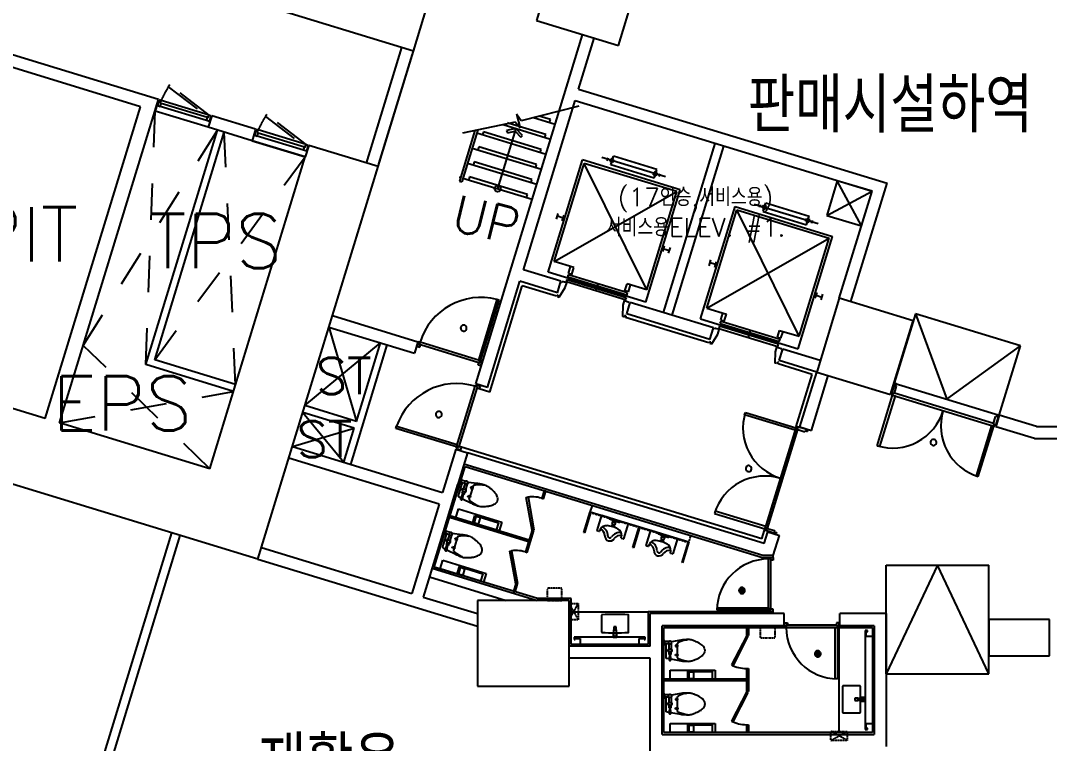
# Model space of a CAD drawing. Header units: millimetres. Extents: x -7614 to 421357, y 85218 to 341757.
# Drawn here: x 179487 to 196520, y 211377 to 223350 of the extents above; entities that cross this region are included whole.
import ezdxf
from ezdxf.enums import TextEntityAlignment as Align

# ---------------------------------------------------------------- set-up
doc = ezdxf.new("R2010")
doc.units = ezdxf.units.MM
doc.header["$LTSCALE"] = 600
doc.header["$MEASUREMENT"] = 0
for name, pattern in [('HD', [2.5, 1.5, -1]), ('HID', [5, 3, -2]), ('HIDDEN', [2, 1, -1]), ('HIDDEN2', [0.188, 0.125, -0.063])]:
    doc.linetypes.add(name, pattern=pattern)
doc.layers.add('e-plan', color=9, linetype='CONTINUOUS')
doc.styles.add('kiahn', font='romans.shx', dxfattribs={"bigfont": 'cadhs.shx'})

msp = doc.modelspace()

# ---------------------------------------------------------------- hatches: boundary and pattern name
at = {"layer": 'e-plan'}
h = msp.add_hatch(color=256, dxfattribs=at)
h.dxf.hatch_style = 1
h.paths.add_polyline_path([(191405, 213954, -1), (191455, 213867, -1)])
h = msp.add_hatch(color=256, dxfattribs=at)
h.dxf.hatch_style = 1
h.paths.add_polyline_path([(192642, 212835, -1), (192728, 212885, -1)])

# ---------------------------------------------------------------- linework, layer by layer
for p, q in [((185990, 222844), (188811, 232072)), ((185990, 222844), (183427, 223627)), ((187023, 217331), (188792, 223116)), ((188726, 222216), (188983, 223058)), ((188792, 223116), (188792, 223116)), ((181771, 222042), (178902, 222919)), ((185214, 220990), (185799, 222902)), ((185405, 220931), (185990, 222844)), ((181474, 221924), (179083, 222655)), ((188726, 222216), (193833, 220655)), ((180134, 216687), (181771, 222042)), ((181771, 222042), (181713, 221851)), ((181781, 222039), (181752, 221944)), ((181752, 221944), (181785, 221933)), ((181814, 222029), (181781, 222039)), ((181799, 221929), (181814, 221977)), ((181800, 221981), (181814, 222029)), ((181814, 221977), (181800, 221981)), ((182608, 221786), (181814, 222029)), ((182579, 221743), (181814, 221977)), ((187811, 219223), (188668, 222025)), ((188668, 222025), (193583, 220522)), ((179895, 216760), (181474, 221924)), ((182593, 221582), (181713, 221851)), ((182593, 221582), (181713, 221851)), ((181785, 221933), (181799, 221929)), ((182564, 221695), (181799, 221929)), ((182593, 221739), (182608, 221786)), ((182608, 221786), (182641, 221776)), ((182641, 221776), (182612, 221680)), ((187774, 221692), (187698, 221802)), ((187698, 221802), (187757, 221568)), ((188728, 221931), (187774, 221692)), ((182564, 221695), (182579, 221743)), ((182579, 221691), (182564, 221695)), ((182579, 221743), (182593, 221739)), ((182612, 221680), (182579, 221691)), ((182651, 221773), (182593, 221582)), ((182651, 221773), (182593, 221582)), ((183378, 221551), (182651, 221773)), ((183378, 221551), (182651, 221773)), ((187677, 221669), (186801, 221485)), ((187474, 221627), (188263, 221386)), ((188182, 221463), (187576, 221648)), ((187757, 221568), (187677, 221669)), ((187981, 221744), (188339, 221634)), ((188258, 221711), (188075, 221767)), ((188243, 221663), (188258, 221711)), ((181559, 217653), (182746, 221535)), ((181708, 217732), (182860, 221500)), ((183319, 221360), (182593, 221582)), ((183319, 221360), (182593, 221582)), ((183378, 221551), (183319, 221360)), ((183378, 221551), (183319, 221360)), ((183387, 221548), (183358, 221452)), ((183358, 221452), (183392, 221442)), ((183421, 221538), (183387, 221548)), ((183392, 221442), (183406, 221438)), ((183406, 221490), (183421, 221538)), ((183421, 221486), (183406, 221490)), ((183406, 221438), (183421, 221486)), ((184171, 221204), (183406, 221438)), ((184215, 221295), (183421, 221538)), ((184186, 221252), (183421, 221486)), ((187010, 221529), (186754, 220691)), ((187055, 221538), (186792, 220680)), ((187039, 221488), (188187, 221137)), ((187150, 221506), (187135, 221458)), ((188106, 221214), (187150, 221506)), ((187689, 221561), (187385, 220566)), ((187689, 221561), (187533, 221528)), ((187533, 221528), (187546, 221489)), ((187546, 221489), (187676, 221518)), ((187676, 221518), (187768, 221421)), ((187796, 221447), (187689, 221561)), ((187768, 221421), (187796, 221447)), ((188167, 221415), (188182, 221463)), ((184199, 221091), (183319, 221360)), ((183319, 221360), (184199, 221091)), ((184258, 221282), (184199, 221091)), ((184258, 221282), (184199, 221091)), ((184200, 221247), (184215, 221295)), ((184215, 221295), (184248, 221285)), ((184248, 221285), (184219, 221189)), ((185405, 220931), (184258, 221282)), ((190130, 218514), (190987, 221316)), ((190273, 218470), (191130, 221272)), ((184171, 221204), (184186, 221252)), ((184185, 221200), (184171, 221204)), ((184219, 221189), (184185, 221200)), ((184186, 221252), (184200, 221247)), ((186963, 221239), (188111, 220888)), ((187074, 221258), (187059, 221210)), ((188030, 220965), (187074, 221258)), ((188091, 221166), (188106, 221214)), ((189257, 220959), (189301, 221103)), ((190018, 220883), (189301, 221103)), ((182620, 215927), (184199, 221091)), ((183417, 214428), (185405, 220931)), ((186887, 220990), (188035, 220640)), ((186998, 221009), (186983, 220961)), ((187954, 220717), (186998, 221009)), ((188015, 220917), (188030, 220965)), ((188222, 219181), (188790, 221041)), ((188323, 219359), (188820, 220985)), ((190406, 220547), (188790, 221041)), ((189853, 218892), (188820, 220985)), ((190350, 220517), (188820, 220985)), ((190166, 220760), (189108, 221083)), ((189200, 221029), (189214, 221077)), ((189247, 221014), (189262, 221062)), ((189295, 221000), (189247, 221014)), ((189974, 220740), (189257, 220959)), ((189310, 221048), (189262, 221062)), ((189295, 221000), (189310, 221048)), ((186749, 220761), (186773, 220754)), ((186922, 220760), (186907, 220713)), ((187878, 220468), (186922, 220760)), ((189965, 220795), (189979, 220843)), ((190012, 220780), (189965, 220795)), ((189974, 220740), (190018, 220883)), ((190027, 220828), (189979, 220843)), ((190012, 220780), (190027, 220828)), ((190060, 220766), (190075, 220814)), ((186754, 220691), (186792, 220680)), ((186811, 220742), (187959, 220391)), ((187939, 220669), (187954, 220717)), ((193009, 220698), (192834, 220124)), ((193408, 219949), (193009, 220698)), ((193583, 220522), (193009, 220698)), ((193233, 218695), (193833, 220655)), ((187863, 220420), (187878, 220468)), ((188323, 219359), (190350, 220517)), ((189838, 218687), (190406, 220547)), ((189853, 218892), (190350, 220517)), ((192834, 220124), (193583, 220522)), ((193042, 218753), (193583, 220522)), ((193408, 219949), (193583, 220522)), ((190746, 218409), (191315, 220269)), ((191315, 220269), (192931, 219775)), ((191633, 220311), (192691, 219988)), ((191724, 220257), (191739, 220305)), ((191772, 220242), (191787, 220290)), ((191772, 220242), (191820, 220228)), ((191781, 220187), (191825, 220331)), ((191787, 220290), (191834, 220276)), ((191820, 220228), (191834, 220276)), ((191825, 220331), (192542, 220112)), ((188360, 220062), (188389, 220157)), ((188470, 220080), (188375, 220110)), ((188456, 220033), (188485, 220128)), ((190848, 218588), (191345, 220213)), ((192378, 218120), (191345, 220213)), ((191345, 220213), (192875, 219745)), ((191781, 220187), (192499, 219968)), ((192489, 220023), (192504, 220071)), ((192499, 219968), (192542, 220112)), ((192504, 220071), (192552, 220056)), ((192834, 220124), (193408, 219949)), ((192489, 220023), (192537, 220009)), ((192537, 220009), (192552, 220056)), ((192585, 219994), (192600, 220042)), ((190848, 218588), (192875, 219745)), ((192362, 217915), (192931, 219775)), ((192378, 218120), (192875, 219745)), ((190120, 219524), (190149, 219619)), ((190134, 219572), (190230, 219542)), ((190215, 219495), (190245, 219590)), ((188433, 219033), (187811, 219223)), ((188648, 219260), (188323, 219359)), ((188556, 219163), (188591, 219278)), ((188556, 219163, 0), (188591, 219278, 0)), ((188613, 219145), (188648, 219260)), ((188613, 219145, 0), (188648, 219260, 0)), ((190885, 219290), (190914, 219386)), ((190995, 219308), (190899, 219338)), ((190980, 219261), (191010, 219356)), ((189838, 218687), (188222, 219181)), ((188523, 219022), (188535, 219061)), ((188535, 219061), (189511, 218762)), ((188548, 219102), (188559, 219141)), ((188548, 219102, 0), (188559, 219141, 0)), ((189523, 218804), (188548, 219102)), ((188613, 219145), (188556, 219163)), ((188613, 219145, 0), (188556, 219163, 0)), ((189535, 218842), (188559, 219141)), ((187215, 217272), (187752, 219032)), ((187254, 217197), (187792, 218957)), ((188374, 218842), (187752, 219032)), ((188357, 218784), (187792, 218957)), ((188374, 218842), (188433, 219033)), ((188404, 218770), (188505, 218927)), ((188427, 219014), (188433, 219033)), ((188446, 219008), (188427, 219014)), ((188452, 219027), (188446, 219008)), ((188528, 219004), (188452, 219027)), ((188505, 218927), (188528, 219004)), ((189499, 218724), (188523, 219022)), ((189011, 218873, 0), (189023, 218912, 0)), ((189011, 218873), (189023, 218912)), ((189036, 218953, 0), (189047, 218992, 0)), ((189036, 218953), (189047, 218992)), ((189493, 218876), (189528, 218991)), ((189853, 218892), (189528, 218991)), ((189550, 218859), (189586, 218973)), ((187372, 218729), (187066, 217726)), ((187104, 217714), (187410, 218718)), ((187410, 218718), (187372, 218729)), ((188357, 218784), (188364, 218808)), ((188364, 218808), (188383, 218803)), ((188383, 218803), (188376, 218779)), ((188376, 218779), (188404, 218770)), ((189461, 218635), (189485, 218712)), ((189485, 218712), (189561, 218688)), ((189550, 218859), (189493, 218876)), ((189511, 218762), (189499, 218724)), ((189523, 218804), (189535, 218842)), ((192644, 218752), (192674, 218848)), ((192659, 218800), (192755, 218770)), ((192740, 218723), (192769, 218818)), ((189456, 218448), (189461, 218635)), ((189522, 218491), (189580, 218682)), ((189561, 218688), (189555, 218669)), ((189555, 218669), (189574, 218663)), ((189574, 218663), (189580, 218682)), ((190957, 218261), (189580, 218682)), ((190848, 218588), (191173, 218488)), ((184651, 218464), (186066, 218031)), ((189485, 218439), (189456, 218448)), ((189492, 218463), (189485, 218439)), ((189511, 218458), (189492, 218463)), ((189504, 218434), (189511, 218458)), ((190881, 218013), (189504, 218434)), ((190899, 218070), (189522, 218491)), ((190746, 218409), (192362, 217915)), ((191072, 218331), (191084, 218369)), ((191080, 218391), (191115, 218506)), ((191080, 218391), (191138, 218373)), ((191084, 218369), (192060, 218071)), ((191138, 218373), (191173, 218488)), ((194301, 218494), (193950, 217346)), ((196042, 217962), (194301, 218494)), ((194301, 218494), (194821, 217080)), ((184592, 218273), (186008, 217840)), ((190899, 218070), (190957, 218261)), ((190951, 218242), (190957, 218261)), ((190971, 218236), (190951, 218242)), ((190976, 218255), (190971, 218236)), ((191053, 218232), (190976, 218255)), ((191029, 218156), (191053, 218232)), ((191060, 218289), (191048, 218251)), ((191048, 218251), (192024, 217952)), ((192035, 217991), (191060, 218289)), ((191072, 218331), (192048, 218032)), ((191560, 218181, 0), (191572, 218220, 0)), ((191560, 218181), (191572, 218220)), ((192018, 218104), (192053, 218219)), ((192018, 218104, 0), (192053, 218219, 0)), ((192053, 218219), (192378, 218120)), ((192075, 218087), (192110, 218202)), ((192075, 218087, 0), (192110, 218202, 0)), ((186066, 218031), (186008, 217840)), ((186076, 218028), (186052, 217952)), ((186100, 218021), (186076, 218028)), ((190881, 218013), (190889, 218037)), ((190889, 218037), (190908, 218031)), ((190908, 218031), (190900, 218007)), ((190929, 217998), (191029, 218156)), ((191536, 218101, 0), (191547, 218140, 0)), ((191536, 218101), (191547, 218140)), ((192018, 218104), (192075, 218087)), ((192018, 218104, 0), (192075, 218087, 0)), ((192048, 218032), (192060, 218071)), ((192048, 218032, 0), (192060, 218071, 0)), ((184953, 215998), (185558, 217977)), ((185046, 216712), (185444, 218012)), ((186052, 217952), (186095, 217939)), ((186088, 217983), (186100, 218021)), ((186107, 217977), (186088, 217983)), ((186095, 217939), (186107, 217977)), ((187104, 217714), (186100, 218021)), ((187073, 217682), (186107, 217977)), ((190900, 218007), (190929, 217998)), ((191981, 217676), (191986, 217863)), ((191986, 217863), (192009, 217940)), ((192009, 217940), (192086, 217916)), ((192024, 217952), (192035, 217991)), ((192046, 217719), (192105, 217910)), ((192086, 217916), (192080, 217897)), ((192080, 217897), (192099, 217891)), ((192099, 217891), (192105, 217910)), ((192726, 217720), (192105, 217910)), ((194821, 217080), (196042, 217962)), ((195691, 216814), (196042, 217962)), ((183047, 217323), (181708, 217732)), ((187066, 217726), (187104, 217714)), ((187092, 217676), (187104, 217714)), ((187104, 217714), (187128, 217707)), ((187128, 217707), (187104, 217630)), ((192017, 217692), (192010, 217668)), ((192036, 217686), (192017, 217692)), ((192029, 217662), (192036, 217686)), ((192668, 217529), (192046, 217719)), ((183012, 217208), (181559, 217653)), ((187061, 217643), (187073, 217682)), ((187104, 217630), (187061, 217643)), ((187073, 217682), (187092, 217676)), ((192010, 217668), (191981, 217676)), ((192593, 217489), (192029, 217662)), ((192390, 216621), (192668, 217529)), ((179895, 216760), (177504, 217491)), ((192330, 216629), (192593, 217489)), ((192581, 216562), (192859, 217471)), ((193950, 217346), (195691, 216814)), ((186705, 216288), (187011, 217293)), ((186749, 216296), (187044, 217262)), ((187011, 217293), (187019, 217316)), ((187050, 217281), (187011, 217293)), ((187019, 217316), (187095, 217293)), ((187215, 217272), (187023, 217331)), ((187044, 217262), (187050, 217281)), ((187082, 217250), (187044, 217262)), ((187095, 217293), (187082, 217250)), ((187254, 217197), (187082, 217250)), ((193960, 217343), (193902, 217152)), ((193925, 217145), (193937, 217183)), ((193937, 217183), (193956, 217177)), ((193956, 217177), (193991, 217292)), ((195592, 216677), (193956, 217177)), ((193984, 217336), (193960, 217343)), ((193972, 217298), (193984, 217336)), ((193991, 217292), (193972, 217298)), ((193670, 216308), (193925, 217145)), ((193964, 217133), (193708, 216296)), ((193902, 217152), (193925, 217145)), ((193925, 217145), (195599, 216633)), ((193925, 217145), (193964, 217133)), ((185011, 216597), (184160, 216857)), ((185046, 216712), (184195, 216972)), ((191474, 216822), (191486, 216861)), ((191486, 216861), (192322, 216605)), ((182620, 215927), (180134, 216687)), ((192311, 216566), (191474, 216822)), ((195592, 216677), (195627, 216792)), ((195611, 216671), (195592, 216677)), ((195599, 216633), (195611, 216671)), ((195681, 216817), (195623, 216626)), ((195627, 216792), (195646, 216786)), ((195691, 216814), (195632, 216623)), ((195646, 216786), (195657, 216824)), ((195657, 216824), (195681, 216817)), ((196304, 216627), (195691, 216814)), ((184838, 216033), (185011, 216597)), ((185701, 216595), (185713, 216633)), ((186705, 216288), (185701, 216595)), ((185713, 216633), (186716, 216327)), ((192322, 216605), (191811, 214931)), ((191855, 214939), (192355, 216574)), ((192322, 216605), (192311, 216566)), ((192330, 216629), (192322, 216605)), ((192322, 216605), (192361, 216593)), ((192521, 216570), (192330, 216629)), ((192361, 216593), (192355, 216574)), ((192355, 216574), (192470, 216539)), ((192390, 216621), (192581, 216562)), ((192470, 216539), (192476, 216558)), ((192476, 216558), (192514, 216546)), ((192514, 216546), (192521, 216570)), ((195561, 216645), (195305, 215808)), ((195343, 215796), (195599, 216633)), ((195599, 216633), (195561, 216645)), ((195623, 216626), (195599, 216633)), ((196274, 216427), (195632, 216623)), ((196304, 216627), (199920, 216627)), ((183417, 214428), (176914, 216416)), ((186716, 216327), (186705, 216288)), ((196274, 216427), (200120, 216427)), ((183987, 216293), (186474, 215533)), ((186884, 216192), (186153, 213801)), ((186693, 216250), (186474, 215533)), ((186693, 216250), (186884, 216192)), ((186705, 216288), (186697, 216264)), ((186697, 216264), (186774, 216241)), ((186743, 216277), (186705, 216288)), ((186749, 216296), (186743, 216277)), ((186787, 216284), (186749, 216296)), ((186774, 216241), (186787, 216284)), ((191760, 214764), (186787, 216284)), ((191800, 214689), (186884, 216192)), ((193708, 216296), (193670, 216308)), ((186415, 215342), (183929, 216102)), ((191777, 214487), (186826, 216000)), ((186337, 214299), (186846, 215963)), ((186846, 215963), (191772, 214457)), ((186723, 215666), (186299, 214279)), ((186783, 215757), (186762, 215690)), ((186762, 215690), (186773, 215692)), ((186785, 215663), (186763, 215591)), ((186773, 215692), (186776, 215702)), ((186788, 215740), (186776, 215702)), ((186776, 215702), (186797, 215696)), ((186791, 215750), (186783, 215757)), ((186788, 215740), (186791, 215750)), ((186860, 215718), (186788, 215740)), ((186848, 215680), (186797, 215696)), ((186845, 215686), (186815, 215591)), ((186883, 215674), (186854, 215579)), ((187052, 215680), (186893, 215700)), ((186978, 215645), (186945, 215535)), ((195305, 215808), (195343, 215796)), ((186763, 215591), (186741, 215519)), ((186802, 215511), (186777, 215445)), ((186807, 215562), (186792, 215514)), ((186792, 215514), (186830, 215502)), ((186803, 215431), (186821, 215505)), ((186830, 215502), (186845, 215550)), ((186891, 215463), (186897, 215482)), ((186897, 215482), (186935, 215470)), ((186945, 215535), (186911, 215425)), ((186941, 215625), (186935, 215606)), ((186935, 215606), (186973, 215594)), ((186979, 215614), (186941, 215625)), ((186973, 215594), (186979, 215614)), ((188156, 215562), (188118, 215438)), ((188146, 215429), (188184, 215554)), ((188184, 215554), (188156, 215562)), ((186415, 215342), (185962, 213859)), ((186749, 215459), (186777, 215445)), ((186777, 215445), (186772, 215431)), ((186801, 215422), (186803, 215431)), ((186803, 215431), (186953, 215355)), ((186930, 215451), (186891, 215463)), ((186935, 215470), (186930, 215451)), ((187859, 215453), (187889, 215459)), ((187957, 214912), (187859, 215453)), ((187889, 215459), (187986, 214917)), ((188118, 215438), (188146, 215429)), ((188949, 215320), (188914, 215205)), ((187906, 214745), (186596, 215145)), ((186691, 215116), (186735, 215260)), ((186735, 215260), (187452, 215040)), ((186972, 215030), (187010, 215152)), ((187026, 215136), (186994, 215034)), ((187010, 215152), (187398, 215033)), ((187102, 215113), (187026, 215136)), ((188812, 214870), (188917, 215215)), ((188927, 215212), (188822, 214867)), ((188917, 215215), (190553, 214715)), ((188917, 215215), (188927, 215212)), ((189031, 214903), (189109, 215156)), ((189109, 215156), (189548, 215022)), ((190986, 215225), (190974, 215187)), ((190974, 215187), (191811, 214931)), ((191823, 214969), (190986, 215225)), ((187897, 214716), (186587, 215117)), ((187408, 214897), (186691, 215116)), ((187361, 214911), (186972, 215030)), ((186994, 215034), (187071, 215010)), ((187071, 215010), (187102, 215113)), ((187398, 215033), (187361, 214911)), ((187452, 215040), (187408, 214897)), ((189235, 215091), (189242, 215115)), ((189283, 215077), (189235, 215091)), ((189272, 214991), (189274, 214996)), ((189320, 214976), (189272, 214991)), ((189274, 214996), (189322, 214981)), ((189293, 215058), (189283, 215077)), ((189286, 215034), (189293, 215058)), ((189291, 215001), (189288, 214991)), ((189314, 215093), (189300, 215045)), ((189310, 214995), (189307, 214985)), ((189322, 214981), (189320, 214976)), ((189343, 215084), (189328, 215037)), ((189333, 215019), (189341, 215043)), ((189341, 215043), (189359, 215053)), ((189359, 215053), (189407, 215039)), ((189407, 215039), (189415, 215063)), ((189548, 215022), (189471, 214768)), ((189625, 214622), (189730, 214966)), ((189740, 214963), (189634, 214619)), ((189730, 214966), (189740, 214963)), ((191811, 214931), (191823, 214969)), ((181983, 214867), (180121, 208777)), ((182126, 214823), (180232, 208627)), ((186524, 214911), (186503, 214844)), ((186503, 214844), (186515, 214846)), ((186526, 214816), (186504, 214744)), ((186515, 214846), (186517, 214856)), ((186529, 214894), (186517, 214856)), ((186517, 214856), (186538, 214849)), ((186532, 214903), (186524, 214911)), ((186529, 214894), (186532, 214903)), ((186601, 214872), (186529, 214894)), ((186589, 214834), (186538, 214849)), ((186586, 214840), (186557, 214744)), ((186624, 214828), (186595, 214732)), ((186793, 214834), (186634, 214853)), ((186720, 214799), (186686, 214689)), ((187957, 214912), (187846, 214549)), ((187874, 214540), (187986, 214903)), ((187986, 214917), (187957, 214912)), ((187986, 214903), (187957, 214912)), ((188822, 214867), (188812, 214870)), ((189063, 214888), (189034, 214896)), ((189084, 214923), (189069, 214891)), ((189433, 214780), (189438, 214815)), ((189844, 214654), (189921, 214908)), ((189921, 214908), (190361, 214773)), ((190048, 214843), (190055, 214867)), ((190096, 214828), (190048, 214843)), ((190106, 214809), (190096, 214828)), ((190098, 214785), (190106, 214809)), ((190127, 214845), (190112, 214797)), ((190156, 214836), (190141, 214788)), ((190146, 214771), (190154, 214795)), ((190154, 214795), (190172, 214805)), ((190172, 214805), (190220, 214790)), ((190220, 214790), (190227, 214814)), ((191760, 214764), (191804, 214907)), ((191800, 214689), (191858, 214880)), ((191804, 214907), (191811, 214931)), ((191995, 214849), (191804, 214907)), ((191811, 214931), (191849, 214919)), ((191849, 214919), (191855, 214939)), ((191855, 214939), (191970, 214904)), ((191858, 214880), (192049, 214822)), ((191947, 214487), (192049, 214822)), ((191970, 214904), (191964, 214884)), ((191964, 214884), (192002, 214873)), ((192002, 214873), (191995, 214849)), ((183476, 214620), (185962, 213859)), ((186504, 214744), (186482, 214673)), ((186543, 214665), (186518, 214598)), ((186548, 214715), (186533, 214668)), ((186533, 214668), (186571, 214656)), ((186544, 214585), (186562, 214659)), ((186571, 214656), (186586, 214704)), ((186633, 214616), (186638, 214636)), ((186638, 214636), (186677, 214624)), ((186686, 214689), (186652, 214579)), ((186677, 214624), (186671, 214605)), ((186682, 214779), (186676, 214760)), ((186676, 214760), (186715, 214748)), ((186721, 214767), (186682, 214779)), ((186715, 214748), (186721, 214767)), ((189465, 214765), (189436, 214774)), ((189634, 214619), (189625, 214622)), ((189876, 214639), (189847, 214648)), ((189897, 214674), (189882, 214642)), ((190085, 214742), (190087, 214747)), ((190133, 214728), (190085, 214742)), ((190087, 214747), (190135, 214733)), ((190104, 214752), (190101, 214743)), ((190123, 214747), (190120, 214737)), ((190135, 214733), (190133, 214728)), ((190361, 214773), (190284, 214520)), ((190438, 214373), (190543, 214718)), ((190553, 214715), (190447, 214370)), ((190543, 214718), (190553, 214715)), ((186490, 214613), (186518, 214598)), ((186518, 214598), (186513, 214585)), ((186542, 214576), (186544, 214585)), ((186544, 214585), (186694, 214509)), ((186671, 214605), (186633, 214616)), ((187587, 214564), (187617, 214569)), ((187685, 214023), (187587, 214564)), ((187617, 214569), (187715, 214028)), ((187846, 214549), (187874, 214540)), ((190246, 214531), (190251, 214566)), ((190278, 214516), (190249, 214525)), ((191772, 214457), (191947, 214457)), ((191947, 214487), (191777, 214487)), ((191867, 214432), (191867, 214457)), ((191867, 214457), (191947, 214457)), ((191947, 214457), (191947, 214487)), ((191947, 214457), (191947, 214412)), ((183417, 214428), (187050, 213317)), ((186299, 214279), (188041, 213747)), ((188045, 213777), (186337, 214299)), ((186432, 214270), (186476, 214413)), ((186476, 214413), (187194, 214194)), ((186714, 214184), (186751, 214305)), ((186767, 214290), (186736, 214188)), ((186751, 214305), (187139, 214187)), ((186843, 214266), (186767, 214290)), ((190447, 214370), (190438, 214373)), ((191907, 214432), (191867, 214432)), ((191867, 213582), (191867, 214432)), ((191907, 214412), (191907, 214432)), ((191947, 214412), (191907, 214412)), ((191907, 213602), (191907, 214412)), ((193819, 214327), (195520, 214327)), ((193819, 212527), (193819, 214327)), ((194670, 214327), (193819, 212527)), ((195520, 212527), (194670, 214327)), ((195520, 212527), (195520, 214327)), ((186256, 214136), (187528, 213747)), ((187150, 214050), (186432, 214270)), ((187102, 214065), (186714, 214184)), ((186736, 214188), (186812, 214164)), ((186812, 214164), (186843, 214266)), ((187139, 214187), (187102, 214065)), ((187194, 214194), (187150, 214050)), ((187685, 214023), (187647, 213898)), ((187676, 213890), (187714, 214014)), ((187715, 214028), (187685, 214023)), ((187714, 214014), (187685, 214023)), ((186153, 213801), (187050, 213527)), ((187647, 213898), (187676, 213890)), ((188600, 213777), (188045, 213777)), ((188600, 213017), (188600, 213777)), ((191017, 213582), (191017, 213622)), ((191017, 213622), (191867, 213622)), ((191867, 213622), (191867, 213582)), ((191947, 213602), (191907, 213602)), ((191907, 213602), (191907, 213582)), ((191947, 213557), (191947, 213602)), ((188600, 213557), (189879, 213557)), ((191947, 213557), (189879, 213557)), ((189879, 213557), (189879, 213017)), ((189909, 212987), (189909, 213527)), ((192129, 213527), (189909, 213527)), ((191867, 213582), (191017, 213582)), ((191907, 213582), (191867, 213582)), ((191867, 213582), (191867, 213557)), ((191867, 213557), (191947, 213557)), ((191947, 213527), (191947, 213557)), ((192129, 213327), (192129, 213527)), ((193819, 213527), (193049, 213527)), ((193049, 213327), (193049, 213527)), ((193819, 213527), (193819, 211327)), ((189346, 213309), (189311, 213309)), ((189311, 213309), (189311, 213258)), ((189311, 213258), (189346, 213258)), ((189311, 213148), (189311, 213258)), ((189311, 213258), (189346, 213258)), ((189346, 213258), (189346, 213309)), ((189346, 213258), (189346, 213148)), ((190109, 211527), (190109, 213327)), ((192129, 213327), (190109, 213327)), ((190139, 211557), (190139, 213297)), ((190139, 213297), (193589, 213297)), ((191509, 213167), (191509, 213297)), ((191509, 213297), (191539, 213297)), ((191539, 213297), (191539, 213167)), ((192139, 213377), (192184, 213377)), ((192139, 213297), (192139, 213377)), ((192164, 213297), (192139, 213297)), ((192184, 213337), (192164, 213337)), ((192164, 213337), (192164, 213297)), ((193014, 213297), (192164, 213297)), ((192184, 213377), (192184, 213337)), ((192994, 213337), (192184, 213337)), ((192974, 213297), (193014, 213297)), ((192974, 212447), (192974, 213297)), ((193039, 213377), (192994, 213377)), ((192994, 213377), (192994, 213337)), ((192994, 213337), (193014, 213337)), ((193014, 213337), (193014, 213297)), ((193014, 213297), (193014, 212447)), ((193014, 213297), (193039, 213297)), ((193039, 213297), (193039, 213377)), ((193039, 211557), (193039, 213297)), ((193619, 213327), (193049, 213327)), ((193589, 213297), (193589, 211557)), ((193619, 213327), (193619, 211527)), ((189829, 213137), (188650, 213137)), ((188650, 213137), (188650, 213097)), ((188650, 213097), (188670, 213097)), ((188670, 213097), (188670, 213117)), ((188670, 213117), (188750, 213117)), ((188750, 213117), (188750, 213017)), ((189311, 213195), (189300, 213195)), ((189300, 213195), (189300, 213137)), ((189300, 213137), (189358, 213137)), ((189346, 213148), (189311, 213148)), ((189358, 213195), (189346, 213195)), ((189358, 213137), (189358, 213195)), ((189729, 213017), (189729, 213117)), ((189729, 213117), (189809, 213117)), ((189809, 213117), (189809, 213097)), ((189809, 213097), (189829, 213097)), ((189829, 213097), (189829, 213137)), ((190419, 213087), (190261, 213059)), ((191509, 213167), (191257, 212678)), ((191284, 212664), (191535, 213153)), ((191539, 213167), (191509, 213167)), ((191535, 213153), (191509, 213167)), ((193509, 213247), (193469, 213247)), ((193469, 213247), (193469, 211607)), ((193489, 213147), (193489, 213227)), ((193489, 213227), (193509, 213227)), ((193589, 213147), (193489, 213147)), ((193509, 213227), (193509, 213247)), ((189909, 212987), (188570, 212987)), ((189879, 213017), (188600, 213017)), ((190139, 213082), (190139, 213012)), ((190149, 213077), (190139, 213082)), ((190139, 213012), (190149, 213017)), ((190149, 213067), (190149, 213077)), ((190149, 213067), (190149, 213027)), ((190224, 213067), (190149, 213067)), ((190149, 213017), (190149, 213027)), ((190149, 213027), (190170, 213027)), ((190169, 212992), (190169, 212917)), ((190169, 212917), (190169, 212842)), ((190224, 213027), (190170, 213027)), ((190219, 213032), (190219, 212932)), ((190259, 213032), (190259, 212932)), ((190369, 213002), (190329, 213002)), ((190329, 213002), (190329, 212982)), ((190329, 212982), (190369, 212982)), ((190359, 213032), (190359, 212917)), ((190359, 212917), (190359, 212802)), ((190369, 212982), (190369, 213002)), ((189909, 212787), (188570, 212787)), ((189909, 207792), (189909, 212787)), ((190194, 212787), (190225, 212781)), ((190219, 212902), (190219, 212852)), ((190219, 212852), (190259, 212852)), ((190225, 212781), (190224, 212767)), ((190229, 212852), (190225, 212781)), ((190253, 212776), (190249, 212852)), ((190254, 212767), (190253, 212776)), ((190253, 212776), (190419, 212747)), ((190259, 212852), (190259, 212902)), ((190329, 212852), (190369, 212852)), ((190329, 212832), (190329, 212852)), ((190369, 212832), (190329, 212832)), ((190369, 212852), (190369, 212832)), ((190239, 212442), (190239, 212592)), ((190239, 212592), (190989, 212592)), ((190989, 212592), (190989, 212442)), ((191257, 212678), (191284, 212664)), ((191509, 212237), (191509, 212617)), ((191509, 212617), (191539, 212617)), ((191539, 212617), (191539, 212237)), ((191509, 212442), (190139, 212442)), ((191509, 212412), (190139, 212412)), ((190989, 212442), (190239, 212442)), ((190533, 212442), (190533, 212569)), ((190533, 212569), (190939, 212569)), ((190939, 212442), (190533, 212442)), ((190633, 212559), (190553, 212559)), ((190553, 212559), (190553, 212452)), ((190553, 212452), (190633, 212452)), ((190633, 212452), (190633, 212559)), ((190939, 212569), (190939, 212442)), ((193014, 212447), (192974, 212447)), ((193819, 212527), (195520, 212527)), ((191509, 212237), (191257, 211748)), ((191539, 212237), (191509, 212237)), ((191535, 212223), (191509, 212237)), ((190139, 212197), (190139, 212127)), ((190149, 212192), (190139, 212197)), ((190139, 212127), (190149, 212132)), ((190149, 212182), (190149, 212192)), ((190149, 212182), (190149, 212142)), ((190224, 212182), (190149, 212182)), ((190149, 212132), (190149, 212142)), ((190149, 212142), (190170, 212142)), ((190169, 212107), (190169, 212032)), ((190224, 212142), (190170, 212142)), ((190219, 212147), (190219, 212047)), ((190259, 212147), (190259, 212047)), ((190419, 212202), (190261, 212174)), ((190369, 212117), (190329, 212117)), ((190329, 212117), (190329, 212097)), ((190329, 212097), (190369, 212097)), ((190359, 212147), (190359, 212032)), ((190369, 212097), (190369, 212117)), ((191284, 211734), (191535, 212223)), ((193347, 212124), (193297, 212124)), ((193297, 212124), (193297, 212089)), ((193297, 212089), (193347, 212089)), ((193347, 212089), (193347, 212124)), ((193347, 212124), (193457, 212124)), ((193347, 212089), (193347, 212124)), ((193457, 212089), (193347, 212089)), ((193469, 212136), (193411, 212136)), ((193411, 212136), (193411, 212124)), ((193411, 212089), (193411, 212078)), ((193411, 212078), (193469, 212078)), ((193457, 212124), (193457, 212089)), ((193469, 212078), (193469, 212136)), ((190169, 212032), (190169, 211957)), ((190194, 211902), (190225, 211896)), ((190219, 212017), (190219, 211967)), ((190219, 211967), (190259, 211967)), ((190225, 211896), (190224, 211882)), ((190229, 211967), (190225, 211896)), ((190253, 211891), (190249, 211967)), ((190259, 211967), (190259, 212017)), ((190329, 211967), (190369, 211967)), ((190329, 211947), (190329, 211967)), ((190369, 211947), (190329, 211947)), ((190359, 212032), (190359, 211917)), ((190369, 211967), (190369, 211947)), ((190254, 211882), (190253, 211891)), ((190253, 211891), (190419, 211862)), ((191257, 211748), (191284, 211734)), ((193589, 211557), (190139, 211557)), ((190239, 211557), (190239, 211707)), ((190239, 211707), (190989, 211707)), ((190989, 211557), (190239, 211557)), ((190533, 211557), (190533, 211684)), ((190533, 211684), (190939, 211684)), ((190939, 211557), (190533, 211557)), ((190633, 211674), (190553, 211674)), ((190553, 211674), (190553, 211567)), ((190553, 211567), (190633, 211567)), ((190633, 211567), (190633, 211674)), ((190939, 211684), (190939, 211557)), ((190989, 211707), (190989, 211557)), ((191509, 211557), (191509, 211687)), ((191509, 211687), (191539, 211687)), ((191539, 211557), (191509, 211557)), ((191539, 211687), (191539, 211557)), ((193469, 211607), (193509, 211607)), ((193489, 211627), (193489, 211707)), ((193489, 211707), (193589, 211707)), ((193509, 211627), (193489, 211627)), ((193509, 211607), (193509, 211627)), ((190109, 211527), (193619, 211527))]:
    msp.add_line(p, q, dxfattribs=at)
at = {"layer": 'e-plan', "ltscale": 0.5}
for p, q in [((188442, 224708), (188027, 223350)), ((189385, 222935), (189800, 224293)), ((188027, 223350), (189385, 222935)), ((185420, 220979), (185975, 222796)), ((193042, 218753), (192668, 217529)), ((194266, 218379), (193042, 218753)), ((193892, 217155), (194266, 218379)), ((184592, 218273), (185046, 216712)), ((184195, 216972), (185444, 218012)), ((192668, 217529), (193892, 217155)), ((184160, 216857), (184838, 216033)), ((183987, 216293), (185011, 216597)), ((188570, 213747), (187050, 213747)), ((187050, 213747), (187050, 212327)), ((188570, 212327), (188570, 213747)), ((196520, 213427), (195520, 213427)), ((195520, 213427), (195520, 212827)), ((196520, 212827), (196520, 213427)), ((195520, 212827), (196520, 212827)), ((187050, 212327), (188570, 212327))]:
    msp.add_line(p, q, dxfattribs=at)
at = {"layer": 'e-plan', "linetype": 'HIDDEN'}
for p, q in [((181956, 222285), (181933, 222252)), ((182608, 221786), (181956, 222285)), ((181933, 222252), (182583, 221755)), ((181559, 217653), (181713, 221851)), ((182583, 221755), (182608, 221786)), ((183563, 221793), (183540, 221761)), ((184215, 221295), (183563, 221793)), ((183540, 221761), (184190, 221264)), ((180526, 217968), (182746, 221535)), ((183047, 217323), (182860, 221500)), ((184190, 221264), (184215, 221295)), ((181708, 217732), (184199, 221091)), ((182620, 215927), (180526, 217968)), ((180134, 216687), (183012, 217208))]:
    msp.add_line(p, q, dxfattribs=at)
at = {"layer": 'e-plan', "linetype": 'HD'}
msp.add_line((187576, 221648), (187546, 221657), dxfattribs=at)
at = {"layer": 'e-plan', "linetype": 'HIDDEN2', "ltscale": 0.01}
for p, q in [((188914, 215205), (190550, 214705)), ((190550, 214705), (190585, 214820))]:
    msp.add_line(p, q, dxfattribs=at)
at = {"layer": 'e-plan', "linetype": 'HIDDEN2', "ltscale": 0.005}
for p, q in [((188440, 213947), (188213, 213947)), ((188203, 213937), (188203, 213747)), ((188450, 213747), (188450, 213937)), ((188203, 213747), (188450, 213747)), ((188570, 213422), (188570, 213692)), ((188570, 213692), (188720, 213692)), ((188720, 213692), (188720, 213422)), ((188720, 213422), (188570, 213422)), ((191979, 213327), (191732, 213327)), ((191732, 213327), (191732, 213137)), ((191979, 213137), (191979, 213327)), ((191742, 213127), (191969, 213127)), ((192904, 211427), (192904, 211577)), ((192904, 211577), (193174, 211577)), ((193174, 211577), (193174, 211427)), ((193174, 211427), (192904, 211427))]:
    msp.add_line(p, q, dxfattribs=at)
at = {"layer": 'e-plan', "linetype": 'HIDDEN2', "ltscale": 0.02}
for p, q in [((188570, 213422), (188720, 213692)), ((188570, 213692), (188720, 213422)), ((193174, 211427), (192904, 211577)), ((192904, 211427), (193174, 211577))]:
    msp.add_line(p, q, dxfattribs=at)
at = {"layer": 'e-plan'}
for centre, radius in [((187385, 220566), 50), ((186868, 215695), 25), ((186830, 215570), 25), ((189308, 215022), 25), ((186609, 214848), 25), ((190121, 214773), 25), ((186571, 214724), 25), ((190239, 213047), 25), ((190239, 212917), 25), ((190239, 212162), 25), ((190239, 212032), 25)]:
    msp.add_circle(centre, radius, dxfattribs=at)
at = {"layer": 'e-plan', "linetype": 'HIDDEN'}
for centre in [(183632, 221204), (185238, 220713)]:
    msp.add_arc(centre, 1996, 148.3415, 155.5948, dxfattribs=at)
at = {"layer": 'e-plan'}
for centre, radius, start, end in [((187104, 217714), 1050, 75.2029, 163.0092), ((186822, 218257), 50, 133.0092, 313.0092), ((186822, 218257), 50, 313.0092, 133.0092), ((186705, 216288), 1050, 73.0092, 160.8155), ((186412, 216826), 50, 103.0092, 283.0092), ((186412, 216826), 50, 283.0092, 103.0092), ((192322, 216605), 875, 163, 253.0001), ((193925, 217145), 875, 253, 343.0001), ((195599, 216633), 875, 162.9999, 253), ((194601, 216363), 50, 13, 193), ((194601, 216363), 50, 193, 13), ((191541, 215929), 50, 103, 283), ((191541, 215929), 50, 283, 103), ((187228, 215527), 463, 158.6617, 163), ((186868, 215695), 25, 11.9372, 109.8699), ((186982, 215644), 3.54, 109.8699, 163), ((187040, 215483), 174, 102.5675, 109.8699), ((187105, 215190), 475, 99.5651, 102.5675), ((187077, 215360), 303, 95.8053, 99.5651), ((187070, 215428), 234, 88.9454, 95.8053), ((186955, 214912), 775, 77.7636, 82.8466), ((187063, 215063), 599, 84.6565, 88.9454), ((187087, 215324), 337, 77.3987, 84.6565), ((187026, 215237), 441, 71.0277, 77.7636), ((187071, 215368), 304, 64.2538, 71.0277), ((191811, 214931), 875, 72.9999, 163), ((187184, 215384), 463, 163, 168.7106), ((186735, 215473), 5.01, 168.7106, 225.9263), ((186830, 215570), 35, 107.8499, 218.1501), ((186830, 215570), 35, 287.8499, 38.1501), ((187110, 215449), 213, 56.1639, 64.2538), ((186975, 215248), 456, 54.5651, 56.1639), ((186656, 214799), 1007, 53.4892, 54.5651), ((186920, 215156), 562, 49.0375, 53.4892), ((186707, 214911), 887, 45.4927, 49.0375), ((187177, 215388), 217, 36.1301, 45.4927), ((187132, 215355), 273, 27.7808, 36.1301), ((187227, 215406), 165, 16.6901, 27.7808), ((186745, 215484), 20, 225.9263, 238.9638), ((186864, 215682), 251, 238.9638, 242.6403), ((186786, 215426), 15, 159.6335, 346.3665), ((186923, 215422), 12.3, 163, 208), ((186960, 215442), 54.8, 208, 228.9278), ((187116, 215620), 291, 228.9278, 232.444), ((187282, 215836), 564, 232.444, 234.9714), ((187302, 216046), 775, 243.1534, 248.2364), ((187569, 216246), 1064, 234.9714, 237.0546), ((187441, 216047), 828, 237.0546, 239.4166), ((187179, 215737), 441, 248.2364, 254.9723), ((187144, 215545), 244, 239.4166, 248.6013), ((187143, 215604), 304, 254.9723, 261.7462), ((187130, 215514), 213, 261.7462, 269.8361), ((187131, 215757), 456, 269.8361, 271.435), ((187117, 216308), 1007, 271.435, 272.5108), ((187136, 215864), 562, 272.5108, 276.9625), ((187097, 216186), 887, 276.9625, 280.5073), ((187219, 215527), 217, 280.5073, 289.8699), ((187200, 215580), 273, 289.8699, 298.2192), ((187251, 215485), 165, 298.2192, 309.3099), ((187304, 215421), 82.6, 309.3099, 325.0099), ((187283, 215435), 108, 325.0099, 333.5377), ((187301, 215426), 87.7, 333.5377, 343), ((187306, 215429), 82.6, 0.9901, 16.6901), ((187301, 215426), 87.7, 343, 352.4623), ((187281, 215429), 108, 352.4623, 0.9901), ((187953, 214895), 567, 70.4507, 96.5105), ((189182, 214877), 108, 81.0769, 154.8699), ((189052, 214819), 159, 358.3921, 65.7797), ((189051, 214045), 951, 75.4153, 81.0769), ((189202, 214624), 352, 60.0924, 75.4153), ((186969, 214681), 463, 158.6617, 163), ((186609, 214848), 25, 11.9372, 109.8699), ((186723, 214798), 3.54, 109.8699, 163), ((186781, 214637), 174, 102.5675, 109.8699), ((186847, 214344), 475, 99.5651, 102.5675), ((186818, 214514), 303, 95.8053, 99.5651), ((186811, 214582), 234, 88.9454, 95.8053), ((186697, 214065), 775, 77.7636, 82.8466), ((186804, 214217), 599, 84.6565, 88.9454), ((186829, 214478), 337, 77.3987, 84.6565), ((186767, 214391), 441, 71.0277, 77.7636), ((186812, 214521), 304, 64.2538, 71.0277), ((186852, 214603), 213, 56.1639, 64.2538), ((189036, 214901), 5, 163, 253), ((189065, 214892), 5, 253, 343), ((189052, 214819), 109, 358.3921, 73), ((189244, 214813), 83, 178.3921, 327.6079), ((189244, 214813), 33, 178.3921, 327.6079), ((189406, 214711), 159, 81.398, 147.6079), ((189406, 214711), 109, 73, 147.6079), ((189317, 214823), 122, 355.9607, 60.0924), ((186925, 214537), 463, 163, 168.7106), ((186476, 214627), 5.01, 168.7106, 225.9263), ((186487, 214638), 20, 225.9263, 238.9638), ((186606, 214836), 251, 238.9638, 242.6403), ((186571, 214724), 35, 107.8499, 218.1501), ((186571, 214724), 35, 287.8499, 38.1501), ((186716, 214401), 456, 54.5651, 56.1639), ((186397, 213952), 1007, 53.4892, 54.5651), ((186661, 214309), 562, 49.0375, 53.4892), ((186449, 214064), 887, 45.4927, 49.0375), ((186918, 214542), 217, 36.1301, 45.4927), ((186873, 214509), 273, 27.7808, 36.1301), ((186969, 214559), 165, 16.6901, 27.7808), ((189439, 214779), 5.89, 171.1301, 244.8699), ((189466, 214770), 5, 253, 343), ((189849, 214653), 5, 163, 253), ((189877, 214644), 5, 253, 343), ((189995, 214629), 108, 81.0769, 154.8699), ((189865, 214570), 109, 358.3921, 73), ((189865, 214570), 159, 358.3921, 65.7797), ((189864, 213796), 951, 75.4153, 81.0769), ((190219, 214462), 159, 81.398, 147.6079), ((190015, 214375), 352, 60.0924, 75.4153), ((190130, 214575), 122, 355.9607, 60.0924), ((186527, 214580), 15, 159.6335, 346.3665), ((186664, 214575), 12.3, 163, 208), ((186702, 214595), 54.8, 208, 228.9278), ((186857, 214774), 291, 228.9278, 232.444), ((187023, 214989), 564, 232.444, 234.9714), ((187044, 215200), 775, 243.1534, 248.2364), ((187310, 215399), 1064, 234.9714, 237.0546), ((187182, 215201), 828, 237.0546, 239.4166), ((186920, 214890), 441, 248.2364, 254.9723), ((186885, 214699), 244, 239.4166, 248.6013), ((186884, 214757), 304, 254.9723, 261.7462), ((186871, 214668), 213, 261.7462, 269.8361), ((186872, 214911), 456, 269.8361, 271.435), ((186858, 215461), 1007, 271.435, 272.5108), ((186878, 215017), 562, 272.5108, 276.9625), ((186838, 215339), 887, 276.9625, 280.5073), ((186960, 214681), 217, 280.5073, 289.8699), ((186941, 214734), 273, 289.8699, 298.2192), ((186993, 214638), 165, 298.2192, 309.3099), ((187045, 214575), 82.6, 309.3099, 325.0099), ((187024, 214589), 108, 325.0099, 333.5377), ((187042, 214580), 87.7, 333.5377, 343), ((187042, 214580), 87.7, 343, 352.4623), ((187047, 214583), 82.6, 0.9901, 16.6901), ((187022, 214583), 108, 352.4623, 0.9901), ((187681, 214006), 567, 70.4507, 96.5105), ((190057, 214565), 83, 178.3921, 327.6079), ((190057, 214565), 33, 178.3921, 327.6079), ((190219, 214462), 109, 73, 147.6079), ((190251, 214530), 5.89, 171.1301, 244.8699), ((190279, 214521), 5, 253, 343), ((191867, 213582), 850, 90, 179.9872), ((191430, 213910, 0), 50, 120, 300), ((191430, 213910, 0), 50, 300, 120), ((194152, 213362), 5047, 178.387, 181.6147), ((189112, 213504), 5, 92.6408, 178.387), ((189329, 208797), 4716, 87.361, 92.6408), ((189546, 213504), 5, 1.6147, 87.361), ((184506, 213362), 5047, 358.387, 1.6147), ((193014, 213297), 850, 180, 269.9872), ((189112, 213220), 5, 181.6147, 267.361), ((189329, 217926), 4716, 267.361, 270.0009), ((189329, 217926), 4716, 270.0009, 272.6408), ((189546, 213220), 5, 272.6408, 358.387), ((190551, 212323), 775, 94.7636, 99.8466), ((190610, 212500), 599, 101.6565, 105.9454), ((190524, 212656), 441, 88.0277, 94.7636), ((190557, 212756), 337, 94.3987, 101.6565), ((190528, 212793), 304, 81.2538, 88.0277), ((190542, 212883), 213, 73.1639, 81.2538), ((190472, 212650), 456, 71.5651, 73.1639), ((190631, 212992), 463, 175.6617, 180), ((190239, 212917), 35, 124.8499, 235.1501), ((190239, 213047), 25, 28.9372, 126.8699), ((190239, 212917), 35, 304.8499, 55.1501), ((190362, 213032), 3.54, 126.8699, 180), ((190465, 212895), 174, 119.5675, 126.8699), ((190613, 212634), 475, 116.5651, 119.5675), ((190536, 212788), 303, 112.8053, 116.5651), ((190510, 212851), 234, 105.9454, 112.8053), ((190297, 212128), 1007, 70.4892, 71.5651), ((190446, 212547), 562, 66.0375, 70.4892), ((190314, 212250), 887, 62.4927, 66.0375), ((190623, 212844), 217, 53.1301, 62.4927), ((190590, 212799), 273, 44.7808, 53.1301), ((190667, 212876), 165, 33.6901, 44.7808), ((190735, 212921), 82.6, 17.9901, 33.6901), ((190711, 212913), 108, 9.4623, 17.9901), ((190731, 212917), 87.7, 360, 9.4623), ((190731, 212917), 87.7, 350.5377, 0), ((190631, 212842), 463, 180, 185.7106), ((190176, 212796), 5.01, 185.7106, 242.9263), ((190183, 212810), 20, 242.9263, 255.9638), ((190239, 213034), 251, 255.9638, 259.6403), ((190239, 212766), 15, 176.6335, 3.3665), ((190371, 212802), 12.3, 180, 225), ((190401, 212832), 54.8, 225, 245.9278), ((190498, 213048), 291, 245.9278, 249.444), ((190593, 213303), 564, 249.444, 251.9714), ((190748, 213779), 1064, 251.9714, 254.0546), ((190551, 213510), 775, 260.1534, 265.2364), ((190683, 213551), 828, 254.0546, 256.4166), ((190546, 212984), 244, 256.4166, 265.6013), ((190542, 212951), 213, 278.7462, 286.8361), ((190472, 213183), 456, 286.8361, 288.4349), ((190297, 213706), 1007, 288.4349, 289.5108), ((190446, 213287), 562, 289.5108, 293.9625), ((190314, 213583), 887, 293.9625, 297.5073), ((190623, 212989), 217, 297.5073, 306.8699), ((190590, 213034), 273, 306.8699, 315.2192), ((190667, 212958), 165, 315.2192, 326.3099), ((190735, 212912), 82.6, 326.3099, 342.0099), ((190711, 212920), 108, 342.0099, 350.5377), ((192685, 212860, 0), 50, 30, 210), ((192685, 212860, 0), 50, 210, 30), ((190524, 213178), 441, 265.2364, 271.9723), ((190528, 213040), 304, 271.9723, 278.7462), ((191510, 213184), 567, 246.4895, 272.5493), ((197808, 212107), 4716, 177.361, 182.6408), ((193102, 212324), 5, 91.6147, 177.361), ((193244, 207284), 5047, 88.387, 91.6147), ((193386, 212324), 5, 2.6408, 88.387), ((188679, 212107), 4716, 0.0009, 2.6408), ((190631, 212107), 463, 175.6617, 180), ((190239, 212162), 25, 28.9372, 126.8699), ((190362, 212147), 3.54, 126.8699, 180), ((190465, 212010), 174, 119.5675, 126.8699), ((190613, 211749), 475, 116.5651, 119.5675), ((190536, 211903), 303, 112.8053, 116.5651), ((190551, 211438), 775, 94.7636, 99.8466), ((190510, 211966), 234, 105.9454, 112.8053), ((190610, 211615), 599, 101.6565, 105.9454), ((190524, 211771), 441, 88.0277, 94.7636), ((190557, 211871), 337, 94.3987, 101.6565), ((190528, 211908), 304, 81.2538, 88.0277), ((190542, 211998), 213, 73.1639, 81.2538), ((190472, 211765), 456, 71.5651, 73.1639), ((190297, 211243), 1007, 70.4892, 71.5651), ((190446, 211662), 562, 66.0375, 70.4892), ((190314, 211365), 887, 62.4927, 66.0375), ((190623, 211959), 217, 53.1301, 62.4927), ((190590, 211914), 273, 44.7808, 53.1301), ((190667, 211991), 165, 33.6901, 44.7808), ((190735, 212036), 82.6, 17.9901, 33.6901), ((188679, 212107), 4716, 357.361, 0.0009), ((190631, 211957), 463, 180, 185.7106), ((190176, 211911), 5.01, 185.7106, 242.9263), ((190183, 211925), 20, 242.9263, 255.9638), ((190239, 212149), 251, 255.9638, 259.6403), ((190239, 212032), 35, 124.8499, 235.1501), ((190239, 212032), 35, 304.8499, 55.1501), ((190371, 211917), 12.3, 180, 225), ((190401, 211947), 54.8, 225, 245.9278), ((190498, 212163), 291, 245.9278, 249.444), ((190314, 212698), 887, 293.9625, 297.5073), ((190623, 212104), 217, 297.5073, 306.8699), ((190590, 212149), 273, 306.8699, 315.2192), ((190667, 212073), 165, 315.2192, 326.3099), ((190735, 212027), 82.6, 326.3099, 342.0099), ((190711, 212028), 108, 9.4623, 17.9901), ((190711, 212035), 108, 342.0099, 350.5377), ((190731, 212032), 87.7, 360, 9.4623), ((190731, 212032), 87.7, 350.5377, 0), ((190239, 211881), 15, 176.6335, 3.3665), ((190593, 212418), 564, 249.444, 251.9714), ((190748, 212894), 1064, 251.9714, 254.0546), ((190551, 212625), 775, 260.1534, 265.2364), ((190683, 212666), 828, 254.0546, 256.4166), ((190524, 212293), 441, 265.2364, 271.9723), ((190546, 212099), 244, 256.4166, 265.6013), ((190528, 212155), 304, 271.9723, 278.7462), ((190542, 212066), 213, 278.7462, 286.8361), ((190472, 212298), 456, 286.8361, 288.4349), ((190297, 212821), 1007, 288.4349, 289.5108), ((190446, 212402), 562, 289.5108, 293.9625), ((191510, 212254), 567, 246.4895, 272.5493), ((193102, 211890), 5, 182.6408, 268.387), ((193244, 216930), 5047, 268.387, 271.6147), ((193386, 211890), 5, 271.6147, 357.361)]:
    msp.add_arc(centre, radius, start, end, dxfattribs=at)
at = {"layer": 'e-plan', "linetype": 'HIDDEN2', "ltscale": 0.005}
for centre, start, end in [((188213, 213937), 90, 180), ((188440, 213937), 0, 90), ((191742, 213137), 180, 270), ((191969, 213137), 270, 0)]:
    msp.add_arc(centre, 10, start, end, dxfattribs=at)

# ---------------------------------------------------------------- texts
at = {"layer": 'e-plan', "style": 'kiahn'}
for s, p in [('판매시설하역', (191525, 221495)), ('재활용', (183427, 210595))]:
    msp.add_text(s, height=900, dxfattribs=at).set_placement(p)
at = {"layer": 'e-plan', "linetype": 'HID', "ltscale": 0.5, "style": 'kiahn'}
for s, p in [('(17인승,서비스용)', (190663, 220426)), ('서비스용ELEV. #1.', (190663, 219926))]:
    msp.add_text(s, height=300, dxfattribs=at).set_placement(p, align=Align.MIDDLE_CENTER)
at = {"layer": 'e-plan', "style": 'kiahn'}
msp.add_text('UP', height=600, rotation=345.9875, dxfattribs=at).set_placement((187661, 219624), align=Align.RIGHT)
msp.add_text('PIT', height=900, dxfattribs=at).set_placement((179572, 219812), align=Align.MIDDLE)
for s, p in [('TPS', (183815, 219248)), ('EPS', (182325, 216561))]:
    msp.add_text(s, height=900, dxfattribs=at).set_placement(p, align=Align.RIGHT)
for p in [(184840, 217464), (184520, 216417)]:
    msp.add_text('ST', height=600, dxfattribs=at).set_placement(p, align=Align.MIDDLE_CENTER)

doc.saveas('drawing.dxf')
